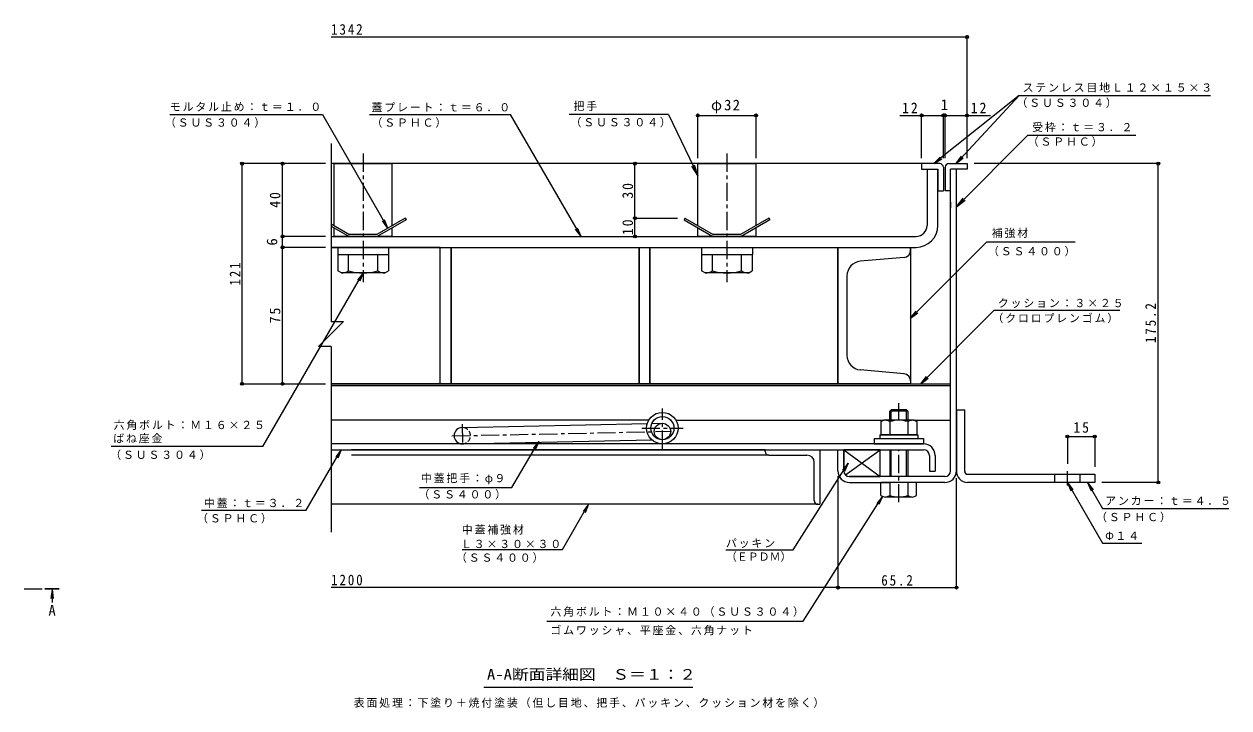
# Model space of a CAD drawing. Units: millimetres at full size. Extents: x -524 to 544, y -392 to 382.
# Drawn here: x -119 to 544, y 6 to 382 of the extents above; entities that cross this region are included whole.
import ezdxf
from ezdxf.enums import TextEntityAlignment as Align

# ---------------------------------------------------------------- set-up
doc = ezdxf.new("R2010")
doc.units = ezdxf.units.MM
doc.header["$LTSCALE"] = 2
doc.header["$PDMODE"] = 32
doc.header["$PDSIZE"] = 1.6
doc.linetypes.add('CHAIN1', pattern=[8, 5, -1, 1, -1])
doc.linetypes.add('DASHED1', pattern=[1.8, 1.2, -0.6])
for name, color, linetype, lineweight in [('0-2_仕上', 4, 'Continuous', 9), ('0-5_寸法', 7, 'Continuous', 9), ('D-1', 2, 'Continuous', 9), ('D-2', 3, 'Continuous', 9), ('D-3', 4, 'Continuous', 9), ('D-5', 7, 'Continuous', 9), ('D-6', 6, 'Continuous', 9), ('D-7', 5, 'Continuous', 5), ('D-8', 5, 'Continuous', 5), ('D-9', 134, 'Continuous', 5), ('D-A', 3, 'Continuous', 9), ('D-B', 6, 'Continuous', 9), ('D-C', 2, 'Continuous', 9), ('D-D', 4, 'Continuous', 9), ('D-E', 3, 'Continuous', 9), ('D-F', 7, 'Continuous', 9)]:
    doc.layers.add(name, color=color, linetype=linetype, lineweight=lineweight)
doc.styles.add('ＭＳ ゴシック', font='')
doc.styles.get('ＭＳ ゴシック').set_extended_font_data('MS Gothic')

msp = doc.modelspace()

# ---------------------------------------------------------------- linework, layer by layer
at = {"layer": '0-2_仕上', "linetype": 'CHAIN1'}
msp.add_line((-118.656, 71.208), (-107.257, 71.208), dxfattribs=at)
at = {"layer": '0-2_仕上'}
for q in [(-103.91, 65.851), (-102.605, 65.851), (-103.257, 63.688)]:
    msp.add_line((-103.257, 70.808), q, dxfattribs=at)
msp.add_solid([(-99.257, 70.808), (-99.257, 71.608), (-107.257, 70.808), (-107.257, 71.608)], dxfattribs=at)
at = {"layer": 'D-1'}
for p, q in [((390.746, 136.048), (390.746, 301.848)), ((393.946, 301.848), (390.746, 301.848)), ((393.946, 136.048), (393.946, 301.848)), ((331.946, 136.048), (331.946, 147.648)), ((387.546, 132.848), (335.146, 132.848)), ((335.146, 129.648), (357.246, 129.648)), ((387.546, 129.648), (367.246, 129.648))]:
    msp.add_line(p, q, dxfattribs=at)
msp.add_lwpolyline([(328.746, 136.048), (328.746, 147.648), (331.946, 147.648)], dxfattribs=at)
for centre, radius, start, end in [((335.146, 136.048), 6.4, 180, 270), ((335.146, 136.048), 3.2, 180, 270), ((387.546, 136.048), 3.2, 270, 0), ((387.546, 136.048), 6.4, 270, 0)]:
    msp.add_arc(centre, radius, start, end, dxfattribs=at)
at = {"layer": 'D-2'}
for p, q in [((377.746, 301.848), (383.746, 301.848)), ((377.746, 301.848), (377.746, 270.848)), ((383.746, 270.848), (383.746, 301.848)), ((50.115, 264.848), (371.746, 264.848)), ((50.115, 258.848), (371.746, 258.848))]:
    msp.add_line(p, q, dxfattribs=at)
at = {"layer": 'D-2', "linetype": 'CHAIN1'}
for p, q in [((232.246, 148.149), (232.246, 170.345)), ((220.897, 159.498), (243.594, 159.498))]:
    msp.add_line(p, q, dxfattribs=at)
at = {"layer": 'D-2'}
for radius in [8.65, 6.35]:
    msp.add_circle((232.246, 159.498), radius, dxfattribs=at)
for radius in [6, 12]:
    msp.add_arc((371.746, 270.848), radius, 270, 0, dxfattribs=at)
at = {"layer": 'D-3'}
for p, q in [((374.746, 304.848), (50.115, 304.848)), ((374.746, 304.848), (374.746, 301.848)), ((384.746, 304.848), (374.746, 304.848)), ((389.746, 304.848), (399.746, 304.848)), ((399.746, 304.848), (399.746, 301.848)), ((374.746, 301.848), (383.746, 301.848)), ((383.746, 301.848), (383.746, 289.848)), ((386.746, 302.848), (386.746, 289.848)), ((387.746, 302.848), (387.746, 289.848)), ((399.746, 301.848), (390.746, 301.848)), ((390.746, 289.848), (390.746, 301.848)), ((383.746, 289.848), (386.746, 289.848)), ((390.746, 289.848), (387.746, 289.848)), ((50.115, 271.697), (60.245, 265.848)), ((90.834, 274.848), (75.246, 265.848)), ((91.334, 273.982), (75.514, 264.848)), ((90.834, 274.848), (91.334, 273.982)), ((244.657, 274.848), (244.157, 273.982)), ((244.157, 273.982), (259.978, 264.848)), ((244.657, 274.848), (260.245, 265.848)), ((290.834, 274.848), (275.246, 265.848)), ((291.334, 273.982), (275.514, 264.848)), ((290.834, 274.848), (291.334, 273.982)), ((50.115, 270.542), (59.978, 264.848)), ((75.246, 265.848), (60.245, 265.848)), ((275.246, 265.848), (260.245, 265.848)), ((59.978, 264.848), (75.514, 264.848)), ((259.978, 264.848), (275.514, 264.848))]:
    msp.add_line(p, q, dxfattribs=at)
for centre, start, end in [((384.746, 302.848), 0, 90), ((389.746, 302.848), 90, 180)]:
    msp.add_arc(centre, 2, start, end, dxfattribs=at)
at = {"layer": 'D-5'}
for p, q in [((428.455, 342.327), (381.527, 304.848)), ((428.455, 342.327), (393.752, 304.848)), ((428.455, 342.327), (533.624, 342.327)), ((-38.451, 331.798), (45.336, 331.798)), ((71.282, 331.798), (148.718, 331.798)), ((187.577, 264.848), (148.718, 331.798)), ((235.663, 331.798), (181.012, 331.798)), ((235.663, 331.798), (251.746, 298.381)), ((433.225, 320.456), (393.946, 281.042)), ((433.225, 320.456), (492.493, 320.456)), ((381.529, 304.848), (384.995, 308.452)), ((381.529, 304.848), (385.809, 307.432)), ((393.752, 304.848), (396.641, 308.928)), ((393.752, 304.848), (397.599, 308.042)), ((251.746, 298.381), (248.46, 303.401)), ((251.746, 298.381), (249.872, 304.08)), ((393.946, 281.042), (397.59, 285.808)), ((393.946, 281.042), (398.699, 284.703)), ((81.371, 269.385), (78.327, 273.351)), ((187.577, 264.848), (184.524, 268.808)), ((187.577, 264.848), (185.653, 269.463)), ((459.245, 261.692), (410.534, 261.692)), ((67.746, 244.848), (64.702, 240.881)), ((368.746, 219.904), (372.713, 222.948)), ((414.754, 224.266), (483.661, 224.266)), ((374.336, 183.848), (378.303, 186.892)), ((12.642, 149.406), (-70.755, 149.406)), ((36.446, 114.483), (55.696, 147.648)), ((55.696, 147.648), (52.643, 143.688)), ((55.696, 147.648), (53.772, 143.033)), ((164.248, 152.178), (161.195, 148.218)), ((164.248, 152.178), (162.324, 147.563)), ((304.098, 92.623), (334.443, 140.244)), ((334.443, 140.244), (331.229, 136.414)), ((334.443, 140.244), (332.329, 135.713)), ((454.946, 129.648), (456.859, 125.028)), ((454.946, 129.648), (457.99, 125.681)), ((454.946, 129.648), (474.228, 96.25)), ((466.005, 129.648), (474.228, 115.406)), ((466.005, 129.648), (467.919, 125.028)), ((466.005, 129.648), (469.049, 125.681)), ((309.654, 53.422), (353.336, 121.973)), ((353.336, 121.973), (350.122, 118.143)), ((353.336, 121.973), (351.223, 117.441)), ((-21.098, 114.483), (36.446, 114.483)), ((177.305, 92.858), (191.694, 117.648)), ((191.694, 117.648), (188.641, 113.688)), ((191.694, 117.648), (189.77, 113.033)), ((474.228, 115.406), (543.716, 115.406)), ((122.252, 92.858), (177.305, 92.858)), ((474.228, 96.25), (495.839, 96.25)), ((267.184, 92.623), (304.098, 92.623)), ((168.679, 53.422), (309.654, 53.422)), ((249.048, 16.979), (134.048, 16.979))]:
    msp.add_line(p, q, dxfattribs=at)
for points in [[(45.336, 331.798), (81.371, 269.385), (79.457, 274.004)], [(410.534, 261.692), (368.746, 219.904), (371.79, 223.87)], [(12.642, 149.406), (67.746, 244.848), (65.832, 240.229)], [(414.754, 224.266), (374.336, 183.848), (377.38, 187.815)], [(98.769, 126.795), (149.515, 126.795), (164.248, 152.178)]]:
    msp.add_lwpolyline(points, dxfattribs=at)
at = {"layer": 'D-6'}
for p, q in [((390.746, 283.647), (390.746, 280.647)), ((50.115, 183.848), (390.746, 183.848)), ((50.115, 182.848), (390.746, 182.848)), ((224.77, 163.849), (50.115, 163.849)), ((122.152, 159.846), (223.958, 161.975)), ((226.421, 162.027), (232.152, 162.147)), ((239.722, 163.849), (353.746, 163.849)), ((370.746, 163.849), (390.746, 163.849)), ((122.34, 150.849), (226.506, 153.026)), ((232.246, 153.147), (232.34, 153.149)), ((331.946, 147.648), (331.946, 136.048)), ((332.849, 133.819), (351.946, 147.648))]:
    msp.add_line(p, q, dxfattribs=at)
at = {"layer": 'D-6', "linetype": 'CHAIN1'}
for p, q in [((122.114, 161.648), (122.364, 149.673)), ((116.542, 155.229), (237.302, 157.754))]:
    msp.add_line(p, q, dxfattribs=at)
at = {"layer": 'D-6'}
msp.add_lwpolyline([(335.146, 132.848), (351.946, 132.848), (351.946, 147.648), (331.946, 147.648), (351.946, 132.848)], dxfattribs=at)
msp.add_circle((232.246, 157.648), 4.5, dxfattribs=at)
msp.add_arc((122.246, 155.348), 4.5, 90, 270, dxfattribs=at)
at = {"layer": 'D-6', "linetype": 'DASHED1'}
msp.add_arc((122.246, 155.348), 4.5, 270, 90, dxfattribs=at)
at = {"layer": 'D-7', "linetype": 'CHAIN1'}
for p, q in [((362.246, 163.848), (362.246, 173.18)), ((362.246, 118.77), (362.246, 147.648))]:
    msp.add_line(p, q, dxfattribs=at)
at = {"layer": 'D-7'}
for p, q in [((358.058, 169.648), (357.246, 168.836)), ((367.246, 168.836), (357.246, 168.836)), ((357.246, 163.848), (357.246, 168.836)), ((366.434, 169.648), (358.058, 169.648)), ((358.058, 163.848), (358.058, 169.648)), ((366.434, 169.648), (367.246, 168.836)), ((366.434, 163.848), (366.434, 169.648)), ((367.246, 168.836), (367.246, 164.148)), ((367.246, 168.836), (367.246, 163.848)), ((357.246, 147.648), (357.246, 132.848)), ((358.058, 132.848), (358.058, 147.648)), ((366.434, 132.848), (366.434, 147.648)), ((367.246, 147.648), (367.246, 132.848)), ((372.046, 129.648), (352.446, 129.648)), ((352.446, 122.542), (352.446, 129.648)), ((357.246, 129.648), (357.246, 122.542)), ((367.246, 129.648), (367.246, 122.542)), ((372.046, 122.542), (372.046, 129.648)), ((369.646, 121.647), (354.846, 121.647))]:
    msp.add_line(p, q, dxfattribs=at)
at = {"layer": 'D-7', "color": 2, "lineweight": 9}
for p, q in [((352.431, 163.088), (353.746, 163.848)), ((352.431, 163.088), (352.431, 155.848)), ((370.746, 163.848), (353.746, 163.848)), ((357.338, 163.088), (357.338, 155.848)), ((367.153, 163.088), (367.153, 155.848))]:
    msp.add_line(p, q, dxfattribs=at)
at = {"layer": 'D-7', "color": 134}
for p, q in [((348.746, 153.848), (348.746, 150.848)), ((348.746, 153.848), (375.746, 153.848)), ((375.746, 153.848), (375.746, 150.848)), ((348.746, 150.848), (375.746, 150.848))]:
    msp.add_line(p, q, dxfattribs=at)
at = {"layer": 'D-7', "color": 6, "lineweight": 9}
for p, q in [((351.746, 155.848), (351.746, 153.848)), ((351.746, 153.848), (372.746, 153.848))]:
    msp.add_line(p, q, dxfattribs=at)
at = {"layer": 'D-7', "color": 2, "lineweight": 9}
msp.add_lwpolyline([(370.746, 163.848), (372.061, 163.088), (372.061, 155.848), (352.431, 155.848)], dxfattribs=at)
at = {"layer": 'D-7', "color": 6, "lineweight": 9}
msp.add_lwpolyline([(351.746, 155.848), (372.746, 155.848), (372.746, 153.848)], dxfattribs=at)
at = {"layer": 'D-7', "color": 2, "lineweight": 9}
for centre, radius, start, end in [((355.327, 158.071), 5.793, 94.38438, 120), ((354.731, 159.008), 4.842, 57.42749, 88.18784), ((362.246, 147.607), 16.241, 72.41188, 107.5881), ((369.76, 159.008), 4.842, 91.81215, 122.57249), ((369.164, 158.071), 5.793, 59.99998, 85.6156)]:
    msp.add_arc(centre, radius, start, end, dxfattribs=at)
at = {"layer": 'D-7'}
for centre, radius, start, end in [((354.846, 125.313), 3.666, 229.1022, 310.89809), ((362.246, 136.063), 14.416, 249.70546, 290.29454), ((369.646, 125.313), 3.666, 229.10191, 310.8978)]:
    msp.add_arc(centre, radius, start, end, dxfattribs=at)
at = {"layer": 'D-8'}
for p, q in [((50.115, 258.848), (368.746, 258.848)), ((368.746, 258.848), (368.746, 183.848)), ((368.746, 183.848), (50.115, 183.848))]:
    msp.add_line(p, q, dxfattribs=at)
at = {"layer": 'D-9'}
for p, q in [((328.746, 258.848), (368.746, 258.848)), ((328.746, 183.849), (328.746, 258.848)), ((368.746, 257.263), (368.746, 258.848)), ((53.846, 254.848), (53.846, 245.974)), ((59.746, 245.945), (59.746, 254.848)), ((75.746, 245.945), (75.746, 254.848)), ((81.646, 254.848), (81.646, 245.945)), ((253.846, 254.848), (253.846, 245.974)), ((259.746, 245.945), (259.746, 254.848)), ((275.746, 245.945), (275.746, 254.848)), ((281.646, 254.848), (281.646, 245.945)), ((365.094, 253.279), (341.048, 251.175)), ((55.754, 244.872), (53.846, 245.974)), ((79.746, 244.848), (81.646, 245.945)), ((255.754, 244.872), (253.846, 245.974)), ((279.746, 244.848), (281.646, 245.945)), ((79.746, 244.848), (55.796, 244.848)), ((279.746, 244.848), (255.796, 244.848)), ((333.746, 243.206), (333.746, 199.492)), ((365.094, 189.418), (341.048, 191.522)), ((328.746, 183.849), (368.746, 183.849)), ((368.746, 185.433), (368.746, 183.849))]:
    msp.add_line(p, q, dxfattribs=at)
for centre, radius, start, end in [((364.746, 257.263), 4, 274.99944, 0), ((56.003, 251.75), 6.906, 267.86055, 302.81094), ((67.746, 274.568), 29.72, 254.38446, 285.61554), ((79.488, 251.75), 6.906, 237.18906, 272.13945), ((256.003, 251.75), 6.906, 267.86055, 302.81094), ((267.746, 274.568), 29.72, 254.38446, 285.61554), ((279.488, 251.75), 6.906, 237.18906, 272.13945), ((341.746, 243.206), 8, 94.99944, 180), ((341.746, 199.492), 8, 180, 264.99997), ((364.746, 185.433), 4, 0, 84.99997)]:
    msp.add_arc(centre, radius, start, end, dxfattribs=at)
at = {"layer": 'D-A'}
for p, q in [((375.846, 150.848), (50.115, 150.848)), ((50.115, 147.648), (375.846, 147.648)), ((379.046, 144.448), (379.046, 135.848)), ((382.246, 144.448), (382.246, 135.848)), ((379.046, 135.848), (382.246, 135.848))]:
    msp.add_line(p, q, dxfattribs=at)
for radius in [6.4, 3.2]:
    msp.add_arc((375.846, 144.448), radius, 0, 90, dxfattribs=at)
at = {"layer": 'D-B'}
for p, q in [((288.746, 147.648), (61.42, 147.648)), ((288.746, 147.648), (318.746, 147.648)), ((288.746, 146.648), (288.746, 147.648)), ((318.746, 147.648), (318.746, 117.648)), ((290.746, 144.648), (61.42, 144.648)), ((290.746, 144.648), (311.746, 144.648)), ((315.746, 119.648), (315.746, 140.648)), ((317.746, 117.648), (50.115, 117.648)), ((317.746, 117.648), (318.746, 117.648))]:
    msp.add_line(p, q, dxfattribs=at)
for centre, radius, start, end in [((290.746, 146.648), 2, 180, 270), ((311.746, 140.648), 4, 0, 90), ((317.746, 119.648), 2, 180, 270)]:
    msp.add_arc(centre, radius, start, end, dxfattribs=at)
at = {"layer": 'D-C'}
for p, q in [((51.746, 304.848), (83.746, 304.848)), ((51.746, 270.756), (51.746, 304.848)), ((83.746, 270.756), (83.746, 304.848)), ((251.746, 304.848), (283.746, 304.848)), ((251.746, 270.756), (251.746, 304.848)), ((283.746, 270.756), (283.746, 304.848)), ((51.746, 264.848), (51.746, 269.601)), ((83.746, 264.848), (83.746, 269.601)), ((251.746, 264.848), (251.746, 269.601)), ((283.746, 264.848), (283.746, 269.601)), ((83.746, 264.848), (51.746, 264.848)), ((283.746, 264.848), (251.746, 264.848))]:
    msp.add_line(p, q, dxfattribs=at)
at = {"layer": 'D-C', "linetype": 'CHAIN1'}
for p, q in [((67.746, 310.383), (67.746, 239.722)), ((267.746, 310.383), (267.746, 239.722))]:
    msp.add_line(p, q, dxfattribs=at)
at = {"layer": 'D-C', "color": 134, "lineweight": 5}
for p, q in [((53.746, 258.848), (81.746, 258.848)), ((81.746, 258.848), (81.746, 254.848)), ((253.746, 258.848), (281.746, 258.848)), ((281.746, 258.848), (281.746, 254.848))]:
    msp.add_line(p, q, dxfattribs=at)
for points in [[(53.746, 258.848), (53.746, 254.848), (81.746, 254.848)], [(253.746, 258.848), (253.746, 254.848), (281.746, 254.848)]]:
    msp.add_lwpolyline(points, dxfattribs=at)
at = {"layer": 'D-D'}
for p, q in [((116.079, 183.848), (116.079, 258.848)), ((116.079, 258.848), (219.412, 258.848)), ((219.412, 258.848), (219.412, 183.848)), ((225.412, 258.848), (328.746, 258.848)), ((328.746, 258.848), (328.746, 183.849)), ((50.115, 183.849), (110.079, 183.849)), ((219.412, 183.848), (116.079, 183.848))]:
    msp.add_line(p, q, dxfattribs=at)
for points in [[(110.079, 183.849), (110.079, 258.848), (50.115, 258.848)], [(328.746, 183.849), (225.412, 183.849), (225.412, 258.848)]]:
    msp.add_lwpolyline(points, dxfattribs=at)
at = {"layer": 'D-E'}
for p, q in [((393.946, 169.649), (393.946, 136.048)), ((393.946, 169.649), (398.446, 169.649)), ((398.446, 135.648), (398.446, 169.649)), ((399.946, 134.148), (469.946, 134.148)), ((447.946, 129.647), (447.946, 134.147)), ((461.946, 129.648), (461.946, 134.148)), ((469.946, 134.148), (469.946, 129.648)), ((469.946, 129.648), (399.946, 129.648))]:
    msp.add_line(p, q, dxfattribs=at)
at = {"layer": 'D-E', "linetype": 'CHAIN1'}
msp.add_line((454.946, 127.901), (454.946, 135.79), dxfattribs=at)
at = {"layer": 'D-E', "color": 2}
for points in [[(116.079, 183.848), (110.079, 183.848), (110.079, 258.848), (116.079, 258.848)], [(225.412, 183.848), (219.412, 183.848), (219.412, 258.848), (225.412, 258.848)]]:
    msp.add_lwpolyline(points, close=True, dxfattribs=at)
at = {"layer": 'D-E'}
for radius, start in [(6, 176.17647), (1.5, 180.00027)]:
    msp.add_arc((399.946, 135.648), radius, start, 270, dxfattribs=at)
at = {"layer": 'D-F'}
for p, q in [((399.746, 374.445), (50.115, 374.445)), ((399.746, 307.848), (399.746, 375.445)), ((251.746, 307.848), (251.746, 332.373)), ((251.746, 331.373), (283.746, 331.373)), ((283.746, 307.848), (283.746, 332.373)), ((362.833, 331.373), (386.746, 331.373)), ((374.746, 307.848), (374.746, 332.373)), ((386.746, 307.848), (386.746, 332.373)), ((386.746, 331.373), (387.746, 331.373)), ((387.746, 307.848), (387.746, 332.373)), ((387.746, 331.373), (412.616, 331.373)), ((50.115, 316), (50.115, 218.13)), ((47.115, 304.848), (0.605, 304.848)), ((1.205, 183.848), (1.205, 304.848)), ((23.493, 264.848), (23.493, 304.848)), ((217.177, 274.848), (217.177, 304.848)), ((505.471, 304.848), (403.746, 304.848)), ((504.871, 129.648), (504.871, 304.848)), ((216.577, 274.848), (240.657, 274.848)), ((217.177, 264.848), (217.177, 274.848)), ((47.115, 264.848), (22.493, 264.848)), ((47.115, 258.848), (22.493, 258.848)), ((23.493, 258.848), (23.493, 264.848)), ((23.493, 183.848), (23.493, 258.848)), ((50.115, 204.367), (43.234, 204.367)), ((50.115, 204.367), (50.115, 102.34)), ((0.605, 183.848), (47.115, 183.848)), ((454.946, 155.498), (454.946, 139.79)), ((454.946, 154.898), (469.946, 154.898)), ((469.946, 155.498), (469.946, 138.148)), ((328.745, 133.047), (328.745, 70.868)), ((393.946, 71.268), (393.946, 132.048)), ((505.471, 129.648), (473.946, 129.648)), ((328.745, 71.868), (50.115, 71.868)), ((328.745, 71.868), (393.946, 71.868))]:
    msp.add_line(p, q, dxfattribs=at)
msp.add_lwpolyline([(50.115, 218.13), (56.997, 218.13), (43.234, 204.367)], dxfattribs=at)
for p in [(399.746, 374.445), (251.746, 331.373), (283.746, 331.373), (374.746, 331.373), (386.746, 331.373), (387.746, 331.373), (399.746, 331.373), (1.205, 304.848), (23.493, 304.848), (217.177, 304.848), (504.871, 304.848), (217.177, 274.848), (23.493, 264.848), (217.177, 264.848), (23.493, 258.848), (1.205, 183.848), (23.493, 183.848), (454.946, 154.898), (469.946, 154.898), (504.871, 129.648), (328.745, 71.868), (393.946, 71.868)]:
    msp.add_point(p, dxfattribs=at)

# ---------------------------------------------------------------- texts
at = {"layer": '0-5_寸法', "color": 2, "style": 'ＭＳ ゴシック'}
msp.add_text('A', height=5.865, dxfattribs=at).set_placement((-105.257, 54.669), align=Align.BOTTOM_LEFT)
at = {"layer": 'D-5', "style": 'ＭＳ ゴシック'}
msp.add_text('（ＥＰＤＭ）', height=4.399, dxfattribs=at).set_placement((267.184, 85.311), align=Align.BOTTOM_LEFT)
at = {"layer": 'D-5', "color": 2, "style": 'ＭＳ ゴシック', "width": 1.15}
msp.add_text('A-A断面詳細図\u3000Ｓ＝１：２', height=5.865, dxfattribs=at).set_placement((135.798, 19.479), align=Align.BOTTOM_LEFT)
at = {"layer": 'D-5', "char_height": 4.399, "attachment_point": 7, "style": 'ＭＳ ゴシック'}
for s, insert in [('\\T1.17;ステンレス目地Ｌ１２×１５×３', (430.294, 343.961)), ('\\T1.17;モルタル止め：ｔ＝１．０', (-38.53, 333.599)), ('\\T1.17;蓋プレート：ｔ＝６．０', (72.348, 333.308)), ('\\T1.17;把手', (183.431, 333.766)), ('\\T1.17;（ＳＵＳ３０４）', (426.926, 335.473)), ('\\T1.17;（ＳＵＳ３０４）', (-41.242, 324.617)), ('\\T1.17;（ＳＰＨＣ）', (72.348, 324.575)), ('\\T1.17;（ＳＵＳ３０４）', (181.749, 324.785)), ('\\T1.17;受枠：ｔ＝３．２', (435.525, 322.168)), ('\\T1.17;（ＳＰＨＣ）', (433.093, 314.139)), ('\\T1.17;補強材', (413.285, 263.987)), ('\\T1.17;（ＳＳ４００）', (411.245, 253.883)), ('\\T1.17;クッション：３×２５', (416.664, 225.532)), ('\\T1.17;（クロロプレンゴム）', (413.701, 217.111)), ('\\T1.17;六角ボルト：Ｍ１６×２５', (-69.449, 158.476)), ('\\T1.17;ばね座金', (-69.659, 151.132)), ('\\T1.17;（ＳＵＳ３０４）', (-71.311, 142.02)), ('\\T1.17;中蓋把手：φ９', (99.513, 128.572)), ('\\T1.17;（ＳＳ４００）', (98.184, 120.264)), ('\\T1.17;中蓋：ｔ＝３．２', (-19.811, 115.622)), ('\\T1.17;アンカー：ｔ＝４．５', (475.689, 117.11)), ('\\T1.17;（ＳＰＨＣ）', (-23.547, 107.109)), ('\\T1.17;（ＳＰＨＣ）', (470.693, 107.789)), ('\\T1.17;中蓋補強材', (121.996, 100.958)), ('\\T1.17;Φ１４', (475.689, 97.954)), ('\\T1.17;Ｌ３×３０×３０', (121.526, 93.52)), ('\\T1.17;パッキン', (267.184, 93.588)), ('\\T1.17;（ＳＳ４００）', (118.758, 85.493)), ('\\T1.17;六角ボルト：Ｍ１０×４０（ＳＵＳ３０４）', (170.708, 55.826)), ('\\T1.17;ゴムワッシャ、平座金、六角ナット', (170.708, 45.661)), ('\\T1.17;表面処理：下塗り＋焼付塗装（但し目地、把手、パッキン、クッション材を除く）', (62.548, 5.753))]:
    msp.add_mtext(s, dxfattribs=dict(at, insert=insert))
at = {"layer": 'D-F', "color": 2, "style": 'ＭＳ ゴシック'}
msp.add_text('1', height=5.865, dxfattribs=at).set_placement((385.246, 332.572), align=Align.BOTTOM_LEFT)
msp.add_text('6', height=5.865, rotation=90, dxfattribs=at).set_placement((22.293, 259.848), align=Align.BOTTOM_LEFT)
at = {"layer": 'D-F', "color": 2, "char_height": 5.865, "attachment_point": 7, "style": 'ＭＳ ゴシック'}
for s, insert in [('\\T1.28;\\W0.9;1342', (50.115, 375.645)), ('\\T1.19;φ32', (258.996, 332.572)), ('\\T1.27;\\W0.95;12', (364.053, 332.572)), ('\\T1.27;\\W0.95;12', (401.801, 332.572)), ('\\T1.27;\\W0.95;15', (458.196, 156.898)), ('\\T1.28;\\W0.9;1200', (50.115, 73.068)), ('\\T1.28;\\W0.9;65.2', (352.595, 72.868))]:
    msp.add_mtext(s, dxfattribs=dict(at, insert=insert))
at = {"layer": 'D-F', "color": 2, "char_height": 5.865, "attachment_point": 7, "rotation": 90, "style": 'ＭＳ ゴシック'}
for s, insert in [('\\T1.27;\\W0.95;30', (216.177, 285.598)), ('\\T1.27;\\W0.95;40', (22.293, 280.598)), ('\\T1.27;\\W0.95;10', (216.177, 265.598)), ('\\T1.27;\\W0.9;121', (0.205, 237.848)), ('\\T1.27;\\W0.95;75', (22.293, 217.098)), ('\\T1.28;\\W0.9;175.2', (503.671, 206.248))]:
    msp.add_mtext(s, dxfattribs=dict(at, insert=insert))

doc.saveas('drawing.dxf')
